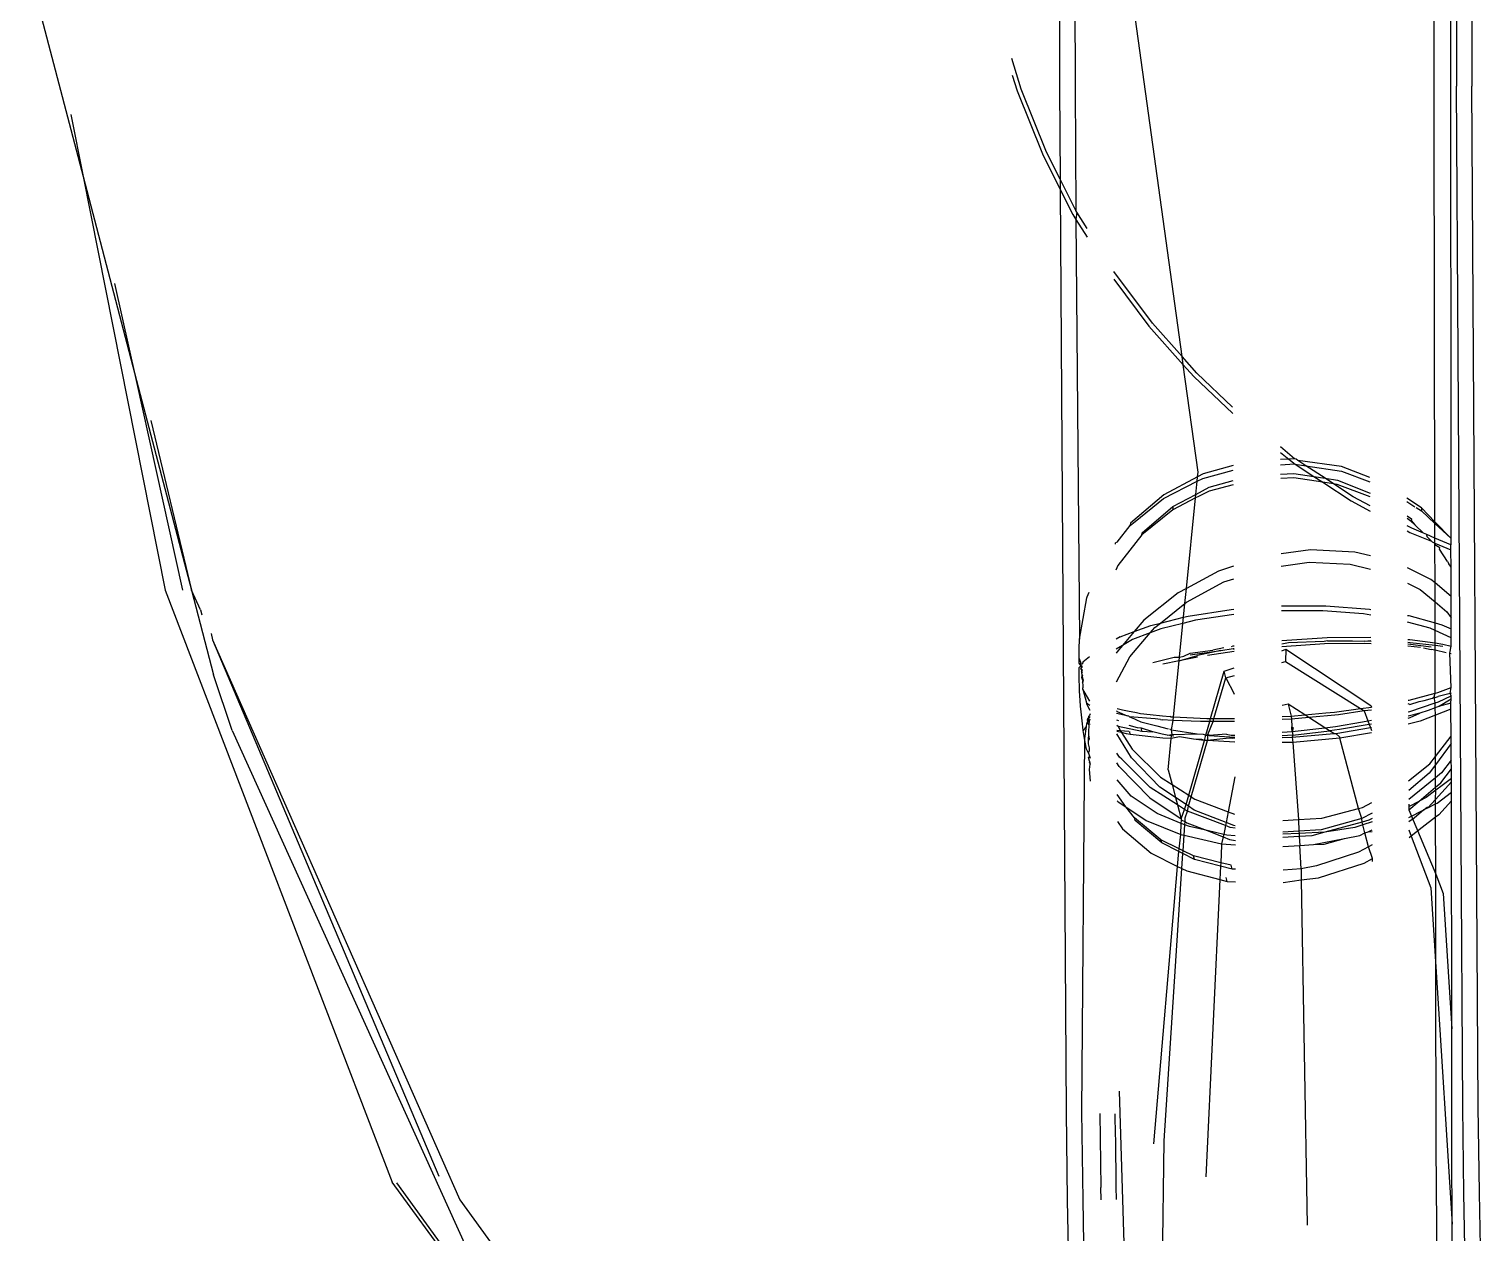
# Model space of a CAD drawing. Header units: millimetres. Extents: x -41292 to 298682, y -22072 to 33155.
# Drawn here: x 30558.45 to 30607.09, y -11057.63 to -11017.3 of the extents above; entities that cross this region are included whole.
import ezdxf

# ---------------------------------------------------------------- set-up
doc = ezdxf.new("R2010")
doc.units = ezdxf.units.MM

# ---------------------------------------------------------------- blocks, each defined once
blk = doc.blocks.new('rmfnasesx')
for p, q in [((58069.466, 4996.263), (58069.534, 4493.221)), ((58069.983, 4996.263), (58070.052, 4493.224)), ((58069.32, 4526.186), (58069.353, 4478.074)), ((58068.786, 4492.309), (58068.774, 4525.952)), ((58056.731, 4514.876), (58056.763, 4493.161)), ((58056.214, 4513.851), (58056.245, 4493.159)), ((58060.346, 4484.159), (58058.127, 4500.214)), ((58021.722, 4497.101), (58023.531, 4490.191)), ((58054.958, 4493.114), (58054.64, 4494.151)), ((58054.656, 4493.587), (58054.816, 4493.061)), ((58054.816, 4493.061), (58055.666, 4490.948)), ((58055.803, 4491.014), (58054.958, 4493.114)), ((58056.245, 4493.159), (58056.264, 4490.099)), ((58056.763, 4493.161), (58056.789, 4489.059)), ((58069.748, 4459.021), (58069.534, 4493.221)), ((58070.265, 4459.027), (58070.052, 4493.224)), ((58023.118, 4492.268), (58023.531, 4490.191)), ((58068.815, 4478.629), (58068.786, 4492.309)), ((58055.666, 4490.948), (58056.266, 4489.759)), ((58056.264, 4490.099), (58055.803, 4491.014)), ((58023.531, 4490.191), (58026.285, 4476.34)), ((58023.531, 4490.191), (58025.319, 4483.362)), ((58056.789, 4489.059), (58056.264, 4490.099)), ((58056.264, 4490.099), (58056.266, 4489.759)), ((58056.266, 4489.759), (58056.69, 4488.92)), ((58056.266, 4489.759), (58056.459, 4458.858)), ((58056.82, 4488.998), (58056.789, 4489.059)), ((58056.69, 4488.92), (58056.791, 4488.757)), ((58056.82, 4488.998), (58056.791, 4488.757)), ((58056.791, 4488.757), (58057.162, 4488.157)), ((58056.791, 4488.757), (58056.913, 4474.693)), ((58057.161, 4488.448), (58056.82, 4488.998)), ((58025.319, 4483.362), (58024.601, 4486.609)), ((58059.351, 4485.278), (58058.062, 4487.007)), ((58058.064, 4486.751), (58059.235, 4485.179)), ((58059.235, 4485.179), (58060.384, 4483.887)), ((58060.346, 4484.159), (58059.351, 4485.278)), ((58060.841, 4483.602), (58060.346, 4484.159)), ((58060.384, 4483.887), (58060.346, 4484.159)), ((58060.384, 4483.887), (58060.735, 4483.492)), ((58060.881, 4480.293), (58060.384, 4483.887)), ((58026.87, 4476.34), (58025.319, 4483.362)), ((58025.319, 4483.362), (58027.159, 4476.34)), ((58060.735, 4483.492), (58062.041, 4482.259)), ((58062.04, 4482.47), (58060.841, 4483.602)), ((58025.806, 4482.015), (58027.159, 4476.34)), ((58064.115, 4480.735), (58063.641, 4481.139)), ((58063.642, 4480.943), (58063.919, 4480.724)), ((58064.115, 4480.735), (58063.919, 4480.724)), ((58064.162, 4480.728), (58064.115, 4480.735)), ((58060.865, 4480.132), (58060.881, 4480.293)), ((58061.041, 4480.082), (58062.053, 4480.354)), ((58062.052, 4480.512), (58061.049, 4480.23)), ((58063.919, 4480.724), (58063.644, 4480.708)), ((58063.645, 4480.54), (58064.106, 4480.565)), ((58063.647, 4480.224), (58064.093, 4480.249)), ((58063.919, 4480.724), (58064.132, 4480.556)), ((58064.093, 4480.249), (58064.763, 4480.142)), ((58064.106, 4480.565), (58064.132, 4480.556)), ((58064.132, 4480.556), (58064.763, 4480.142)), ((58064.132, 4480.556), (58064.488, 4480.506)), ((58064.219, 4480.683), (58064.162, 4480.728)), ((58065.69, 4480.484), (58064.219, 4480.683)), ((58064.488, 4480.506), (58064.219, 4480.683)), ((58064.488, 4480.506), (58065.682, 4480.324)), ((58065.133, 4480.083), (58064.488, 4480.506)), ((58065.682, 4480.324), (58066.64, 4479.964)), ((58066.639, 4480.111), (58065.69, 4480.484)), ((58059.725, 4479.411), (58060.85, 4479.984)), ((58060.865, 4480.132), (58059.731, 4479.529)), ((58060.805, 4479.542), (58060.85, 4479.984)), ((58060.805, 4479.542), (58061.256, 4479.782)), ((58060.85, 4479.984), (58060.865, 4480.132)), ((58060.85, 4479.984), (58061.041, 4480.082)), ((58061.049, 4480.23), (58060.865, 4480.132)), ((58062.056, 4479.869), (58061.25, 4479.652)), ((58061.256, 4479.782), (58062.055, 4480.006)), ((58064.085, 4480.099), (58063.648, 4480.075)), ((58065.055, 4479.951), (58064.085, 4480.099)), ((58064.763, 4480.142), (58065.055, 4479.951)), ((58064.763, 4480.142), (58065.133, 4480.083)), ((58065.055, 4479.951), (58066.004, 4479.328)), ((58065.42, 4479.895), (58065.055, 4479.951)), ((58065.133, 4480.083), (58065.549, 4480.017)), ((58065.42, 4479.895), (58065.133, 4480.083)), ((58066.079, 4479.462), (58065.42, 4479.895)), ((58065.543, 4479.876), (58065.42, 4479.895)), ((58066.643, 4479.462), (58065.543, 4479.876)), ((58065.549, 4480.017), (58066.643, 4479.588)), ((58059.731, 4479.529), (58058.614, 4478.58)), ((58058.771, 4478.635), (58059.725, 4479.411)), ((58060.793, 4479.424), (58060.032, 4479.032)), ((58060.036, 4479.134), (58060.805, 4479.542)), ((58060.489, 4476.392), (58060.793, 4479.424)), ((58060.793, 4479.424), (58060.805, 4479.542)), ((58060.897, 4479.478), (58060.793, 4479.424)), ((58061.25, 4479.652), (58060.897, 4479.478)), ((58066.004, 4479.328), (58066.646, 4478.984)), ((58066.645, 4479.159), (58066.079, 4479.462)), ((58068.368, 4479.091), (58067.876, 4479.419)), ((58067.877, 4479.301), (58068.144, 4479.131)), ((58060.032, 4479.032), (58059.001, 4478.19)), ((58059.004, 4478.255), (58060.036, 4479.134)), ((58060.036, 4479.134), (58060.032, 4479.032)), ((58067.88, 4478.826), (58068.027, 4478.728)), ((58068.189, 4479.11), (58068.363, 4478.989)), ((58068.365, 4479.028), (58068.363, 4478.989)), ((58068.363, 4478.989), (58068.815, 4478.564)), ((58068.368, 4479.091), (58068.365, 4479.028)), ((58068.815, 4478.629), (58068.368, 4479.091)), ((58058.17, 4477.939), (58058.611, 4478.501)), ((58058.611, 4478.501), (58058.771, 4478.635)), ((58058.614, 4478.58), (58058.611, 4478.532)), ((58058.611, 4478.532), (58058.611, 4478.501)), ((58068.023, 4478.641), (58067.881, 4478.734)), ((58068.037, 4478.412), (58067.882, 4478.495)), ((58067.883, 4478.32), (58067.973, 4478.272)), ((58068.144, 4478.525), (58068.023, 4478.641)), ((58068.027, 4478.728), (58068.024, 4478.673)), ((58068.024, 4478.673), (58068.144, 4478.525)), ((58068.433, 4478.243), (58068.037, 4478.412)), ((58068.433, 4478.243), (58068.144, 4478.525)), ((58069.353, 4478.074), (58068.815, 4478.629)), ((58068.815, 4478.564), (58068.815, 4478.629)), ((58068.815, 4478.564), (58069.353, 4478.074)), ((58068.816, 4478.079), (58068.815, 4478.564)), ((58058.17, 4477.939), (58058.119, 4477.919)), ((58058.119, 4477.878), (58058.119, 4477.919)), ((58059.001, 4478.19), (58058.197, 4477.161)), ((58059.001, 4478.19), (58059.004, 4478.255)), ((58067.973, 4478.272), (58068.699, 4477.976)), ((58068.541, 4478.197), (58068.433, 4478.243)), ((58068.553, 4478.126), (58068.541, 4478.197)), ((58068.816, 4478.079), (58068.541, 4478.197)), ((58068.553, 4478.126), (58068.699, 4477.976)), ((58068.699, 4477.976), (58068.723, 4477.952)), ((58068.723, 4477.952), (58068.817, 4477.911)), ((58069.353, 4477.85), (58068.816, 4478.079)), ((58068.817, 4477.911), (58068.816, 4478.079)), ((58068.817, 4477.911), (58069.353, 4477.682)), ((58068.817, 4477.858), (58068.817, 4477.911)), ((58068.974, 4477.749), (58068.817, 4477.858)), ((58068.82, 4476.576), (58068.817, 4477.858)), ((58069.353, 4478.074), (58069.353, 4477.85)), ((58069.353, 4477.682), (58069.353, 4477.85)), ((58064.651, 4477.685), (58063.664, 4477.549)), ((58066.136, 4477.614), (58064.651, 4477.685)), ((58066.656, 4477.484), (58066.136, 4477.614)), ((58068.972, 4477.704), (58068.974, 4477.749)), ((58069.239, 4477.294), (58068.972, 4477.704)), ((58069.354, 4477.106), (58069.353, 4477.682)), ((58058.197, 4477.161), (58058.124, 4477.001)), ((58061.564, 4476.971), (58060.489, 4476.392)), ((58062.073, 4477.138), (58061.564, 4476.971)), ((58063.666, 4477.142), (58064.6, 4477.271)), ((58064.6, 4477.271), (58065.975, 4477.205)), ((58065.975, 4477.205), (58066.659, 4477.035)), ((58068.676, 4476.696), (58067.891, 4477.081)), ((58069.239, 4477.294), (58069.285, 4477.214)), ((58069.354, 4477.106), (58069.285, 4477.214)), ((58069.356, 4476.129), (58069.354, 4477.106)), ((58060.489, 4476.392), (58060.213, 4476.244)), ((58060.439, 4475.892), (58060.489, 4476.392)), ((58060.496, 4475.938), (58061.744, 4476.611)), ((58061.744, 4476.611), (58062.076, 4476.719)), ((58067.894, 4476.566), (58068.323, 4476.356)), ((58068.323, 4476.356), (58068.821, 4475.942)), ((58068.82, 4476.576), (58068.676, 4476.696)), ((58069.356, 4476.129), (58068.82, 4476.576)), ((58068.821, 4475.942), (58068.82, 4476.576)), ((58026.285, 4476.34), (58033.89, 4456.501)), ((58027.466, 4475.68), (58027.159, 4476.34)), ((58027.159, 4476.34), (58027.899, 4473.504)), ((58056.913, 4474.693), (58057.159, 4476.08)), ((58057.159, 4476.08), (58057.161, 4476.107)), ((58057.161, 4476.107), (58057.236, 4476.274)), ((58060.213, 4476.244), (58059.068, 4475.328)), ((58059.618, 4475.235), (58060.439, 4475.892)), ((58060.392, 4475.427), (58060.439, 4475.892)), ((58060.439, 4475.892), (58060.496, 4475.938)), ((58068.821, 4475.942), (58069.214, 4475.614)), ((58068.822, 4475.24), (58068.821, 4475.942)), ((58069.357, 4475.411), (58069.356, 4476.129)), ((58027.466, 4475.68), (58027.512, 4475.505)), ((58059.618, 4475.235), (58060.392, 4475.427)), ((58060.371, 4475.22), (58060.392, 4475.427)), ((58060.392, 4475.427), (58060.555, 4475.468)), ((58060.555, 4475.468), (58061.99, 4475.691)), ((58062.083, 4475.526), (58060.799, 4475.326)), ((58061.99, 4475.691), (58062.082, 4475.698)), ((58063.674, 4475.811), (58065.157, 4475.811)), ((58065.055, 4475.644), (58063.675, 4475.643)), ((58066.417, 4475.539), (58065.055, 4475.644)), ((58065.157, 4475.811), (58066.629, 4475.698)), ((58066.668, 4475.498), (58066.417, 4475.539)), ((58066.629, 4475.698), (58066.667, 4475.692)), ((58067.901, 4475.49), (58067.94, 4475.483)), ((58067.94, 4475.483), (58068.822, 4475.24)), ((58069.214, 4475.614), (58069.357, 4475.411)), ((58069.357, 4475.04), (58069.357, 4475.411)), ((58058.268, 4474.769), (58058.745, 4474.948)), ((58058.745, 4474.948), (58058.345, 4474.478)), ((58058.6, 4474.107), (58059.276, 4474.902)), ((58059.276, 4474.902), (58058.683, 4474.68)), ((58059.068, 4475.328), (58058.745, 4474.948)), ((58058.745, 4474.948), (58059.3, 4475.156)), ((58059.276, 4474.902), (58059.437, 4475.09)), ((58059.639, 4475.037), (58059.276, 4474.902)), ((58059.3, 4475.156), (58059.618, 4475.235)), ((58059.437, 4475.09), (58059.618, 4475.235)), ((58060.371, 4475.22), (58059.639, 4475.037)), ((58060.258, 4474.092), (58060.371, 4475.22)), ((58060.799, 4475.326), (58060.371, 4475.22)), ((58068.655, 4475.058), (58067.902, 4475.265)), ((58068.823, 4474.983), (58068.655, 4475.058)), ((58068.822, 4475.24), (58069.048, 4475.178)), ((58068.823, 4474.983), (58068.822, 4475.24)), ((58069.358, 4474.744), (58068.823, 4474.983)), ((58068.824, 4474.567), (58068.823, 4474.983)), ((58069.048, 4475.178), (58069.357, 4475.04)), ((58069.358, 4474.744), (58069.357, 4475.04)), ((58027.818, 4474.88), (58027.865, 4474.668)), ((58027.865, 4474.668), (58035.444, 4456.701)), ((58027.865, 4474.668), (58036.15, 4455.909)), ((58056.894, 4474.262), (58056.899, 4474.426)), ((58056.899, 4474.426), (58056.902, 4474.501)), ((58056.902, 4474.501), (58056.905, 4474.557)), ((58056.905, 4474.557), (58056.908, 4474.604)), ((58056.908, 4474.604), (58056.91, 4474.647)), ((58056.91, 4474.647), (58056.913, 4474.693)), ((58058.268, 4474.769), (58058.139, 4474.691)), ((58058.345, 4474.478), (58058.141, 4474.356)), ((58058.345, 4474.478), (58058.163, 4474.264)), ((58058.683, 4474.68), (58058.345, 4474.478)), ((58062, 4474.453), (58062.052, 4474.467)), ((58062.052, 4474.467), (58062.09, 4474.471)), ((58063.682, 4474.652), (58065.209, 4474.747)), ((58063.911, 4474.577), (58063.682, 4474.532)), ((58065.112, 4474.54), (58063.683, 4474.441)), ((58065.106, 4474.621), (58063.911, 4474.577)), ((58065.217, 4474.641), (58065.106, 4474.621)), ((58066.468, 4474.545), (58065.112, 4474.54)), ((58065.209, 4474.747), (58066.673, 4474.756)), ((58065.217, 4474.641), (58066.052, 4474.644)), ((58066.052, 4474.644), (58066.462, 4474.629)), ((58066.462, 4474.629), (58066.673, 4474.647)), ((58066.674, 4474.617), (58066.462, 4474.629)), ((58066.674, 4474.535), (58066.468, 4474.545)), ((58067.906, 4474.686), (58067.98, 4474.682)), ((58067.907, 4474.59), (58067.987, 4474.586)), ((58068.686, 4474.422), (58067.907, 4474.529)), ((58068.331, 4474.416), (58067.907, 4474.463)), ((58067.98, 4474.682), (58068.824, 4474.567)), ((58067.987, 4474.586), (58068.824, 4474.493)), ((58068.824, 4474.567), (58069.08, 4474.532)), ((58068.824, 4474.493), (58068.824, 4474.567)), ((58068.824, 4474.493), (58069.085, 4474.464)), ((58068.824, 4474.322), (58068.824, 4474.493)), ((58069.08, 4474.532), (58069.358, 4474.46)), ((58069.314, 4474.227), (58069.358, 4474.46)), ((58069.358, 4474.46), (58069.358, 4474.744)), ((58056.893, 4474.046), (58056.894, 4474.262)), ((58056.893, 4473.892), (58056.893, 4474.046)), ((58056.893, 4474.046), (58056.956, 4473.894)), ((58057.25, 4474.098), (58057.026, 4473.923)), ((58058.163, 4474.264), (58058.142, 4474.225)), ((58058.148, 4473.267), (58058.6, 4474.107)), ((58059.364, 4473.908), (58060.086, 4474.089)), ((58060.245, 4473.966), (58059.7, 4473.853)), ((58060.057, 4472.089), (58060.245, 4473.966)), ((58060.086, 4474.089), (58060.258, 4474.092)), ((58060.245, 4473.966), (58060.858, 4474.152)), ((58060.862, 4474.093), (58060.245, 4473.966)), ((58060.245, 4473.966), (58060.258, 4474.092)), ((58060.258, 4474.092), (58060.399, 4474.122)), ((58060.399, 4474.122), (58060.617, 4474.222)), ((58060.617, 4474.222), (58061.378, 4474.326)), ((58060.622, 4474.168), (58061.643, 4474.32)), ((58061.643, 4474.32), (58060.858, 4474.152)), ((58062.091, 4474.277), (58061.199, 4474.144)), ((58061.741, 4474.399), (58061.378, 4474.326)), ((58061.643, 4474.32), (58062.058, 4474.382)), ((58062.058, 4474.382), (58062.09, 4474.385)), ((58062.09, 4474.346), (58062.058, 4474.382)), ((58063.684, 4474.307), (58063.821, 4474.356)), ((58063.686, 4473.91), (58063.805, 4473.942)), ((58063.821, 4474.356), (58063.805, 4473.942)), ((58063.805, 4473.942), (58066.318, 4472.369)), ((58063.821, 4474.356), (58066.67, 4472.467)), ((58068.437, 4474.404), (58068.692, 4474.351)), ((58068.824, 4474.322), (58068.692, 4474.351)), ((58069.19, 4474.241), (58068.824, 4474.322)), ((58068.827, 4472.882), (58068.824, 4474.322)), ((58069.314, 4474.227), (58069.359, 4474.213)), ((58069.36, 4473.073), (58069.314, 4474.227)), ((58028.527, 4471.631), (58027.899, 4473.504)), ((58056.956, 4473.811), (58056.893, 4473.892)), ((58056.92, 4473.773), (58056.894, 4473.744)), ((58056.896, 4473.519), (58056.894, 4473.744)), ((58056.9, 4473.315), (58056.896, 4473.519)), ((58056.956, 4473.811), (58056.92, 4473.773)), ((58056.96, 4473.839), (58056.956, 4473.894)), ((58056.96, 4473.839), (58056.956, 4473.811)), ((58056.956, 4473.811), (58056.962, 4473.755)), ((58056.997, 4473.785), (58056.956, 4473.811)), ((58056.959, 4473.714), (58056.999, 4473.756)), ((58056.962, 4473.755), (58056.959, 4473.714)), ((58056.974, 4473.678), (58056.959, 4473.714)), ((58057.005, 4473.66), (58056.959, 4473.714)), ((58056.974, 4473.678), (58056.974, 4473.613)), ((58056.974, 4473.613), (58057.005, 4473.66)), ((58056.974, 4473.613), (58056.979, 4473.567)), ((58056.974, 4473.613), (58057.01, 4473.584)), ((58056.979, 4473.567), (58057.01, 4473.584)), ((58056.979, 4473.567), (58056.983, 4473.512)), ((58056.983, 4473.512), (58056.986, 4473.478)), ((58057.019, 4473.472), (58056.983, 4473.512)), ((58057.017, 4473.896), (58056.986, 4473.862)), ((58056.986, 4473.478), (58057, 4473.442)), ((58056.993, 4473.416), (58057.019, 4473.472)), ((58056.999, 4473.756), (58056.997, 4473.785)), ((58057, 4473.442), (58056.998, 4473.371)), ((58057, 4473.442), (58057.017, 4473.351)), ((58057.026, 4473.923), (58057.017, 4473.896)), ((58061.303, 4472.038), (58061.755, 4473.617)), ((58061.755, 4473.617), (58062.094, 4473.738)), ((58061.806, 4473.403), (58061.755, 4473.617)), ((58061.806, 4473.403), (58062.096, 4473.481)), ((58056.906, 4473.127), (58056.9, 4473.315)), ((58056.914, 4472.948), (58056.906, 4473.127)), ((58056.998, 4473.371), (58056.993, 4473.416)), ((58057.029, 4473.325), (58056.998, 4473.371)), ((58057.029, 4473.325), (58057.005, 4473.288)), ((58057.005, 4473.288), (58057.014, 4473.232)), ((58057.014, 4473.232), (58057.03, 4473.261)), ((58057.014, 4473.232), (58057.023, 4473.161)), ((58057.017, 4473.351), (58057.029, 4473.325)), ((58057.021, 4473.1), (58057.019, 4473.064)), ((58057.025, 4473.014), (58057.019, 4473.064)), ((58057.023, 4473.161), (58057.021, 4473.1)), ((58057.025, 4473.014), (58057.147, 4472.557)), ((58057.259, 4472.615), (58057.025, 4473.014)), ((58057.03, 4473.261), (58057.029, 4473.325)), ((58061.412, 4472.038), (58061.806, 4473.403)), ((58061.806, 4473.403), (58062.085, 4472.867)), ((58068.91, 4472.904), (58069.36, 4473.073)), ((58069.323, 4472.873), (58069.36, 4473.073)), ((58056.922, 4472.808), (58056.914, 4472.948)), ((58056.933, 4472.645), (58056.922, 4472.808)), ((58056.947, 4472.454), (58056.933, 4472.645)), ((58057.147, 4472.557), (58057.188, 4472.529)), ((58057.147, 4472.557), (58057.148, 4472.529)), ((58057.148, 4472.529), (58057.188, 4472.529)), ((58057.148, 4472.529), (58057.261, 4472.314)), ((58057.188, 4472.529), (58057.254, 4472.485)), ((58062.1, 4472.845), (58062.085, 4472.867)), ((58063.899, 4472.515), (58063.695, 4472.472)), ((58063.899, 4472.515), (58063.998, 4472.114)), ((58064.457, 4472.156), (58063.899, 4472.515)), ((58066.67, 4472.467), (58066.687, 4472.421)), ((58067.919, 4472.646), (58067.949, 4472.652)), ((58067.971, 4472.502), (58067.919, 4472.531)), ((58067.949, 4472.652), (58068.827, 4472.882)), ((58067.971, 4472.502), (58068.284, 4472.601)), ((58067.976, 4472.276), (58068.828, 4472.556)), ((58068.284, 4472.601), (58068.459, 4472.643)), ((58068.459, 4472.643), (58068.733, 4472.721)), ((58068.733, 4472.721), (58068.793, 4472.758)), ((58068.793, 4472.758), (58068.827, 4472.882)), ((58068.793, 4472.758), (58068.828, 4472.743)), ((58068.828, 4472.556), (58068.793, 4472.758)), ((58068.827, 4472.882), (58068.91, 4472.904)), ((58068.828, 4472.743), (58068.929, 4472.774)), ((58068.828, 4472.556), (58068.933, 4472.591)), ((58068.828, 4472.397), (58068.828, 4472.556)), ((58069.323, 4472.873), (58068.929, 4472.774)), ((58068.933, 4472.591), (58069.361, 4472.795)), ((58068.936, 4472.439), (58069.361, 4472.692)), ((58069.346, 4472.552), (58068.936, 4472.439)), ((58069.361, 4472.887), (58069.323, 4472.873)), ((58069.361, 4472.795), (58069.323, 4472.873)), ((58069.346, 4472.552), (58069.361, 4472.692)), ((58069.352, 4472.354), (58069.346, 4472.552)), ((58069.361, 4472.692), (58069.361, 4472.795)), ((58056.964, 4472.262), (58056.947, 4472.454)), ((58056.984, 4472.061), (58056.964, 4472.262)), ((58057.006, 4471.853), (58056.984, 4472.061)), ((58057.175, 4472.035), (58057.167, 4471.98)), ((58057.167, 4471.98), (58057.192, 4471.945)), ((58057.208, 4472.051), (58057.175, 4472.035)), ((58057.24, 4472.134), (58057.208, 4472.099)), ((58057.208, 4472.099), (58057.208, 4472.051)), ((58057.208, 4472.051), (58057.253, 4472.075)), ((58057.225, 4471.97), (58057.208, 4472.051)), ((58057.262, 4472.189), (58057.24, 4472.134)), ((58057.24, 4471.92), (58057.256, 4471.992)), ((58057.253, 4472.075), (58057.257, 4472.107)), ((58057.256, 4471.992), (58057.263, 4472.026)), ((58058.154, 4472.297), (58058.172, 4472.275)), ((58058.501, 4472.13), (58058.154, 4472.203)), ((58058.23, 4471.954), (58058.156, 4471.985)), ((58058.166, 4472.372), (58058.352, 4472.332)), ((58058.172, 4472.275), (58058.501, 4472.13)), ((58058.352, 4472.332), (58058.514, 4472.298)), ((58058.558, 4472.118), (58058.501, 4472.13)), ((58058.514, 4472.298), (58058.815, 4472.234)), ((58058.558, 4472.118), (58058.587, 4472.093)), ((58058.587, 4472.093), (58058.754, 4472.023)), ((58059.443, 4472.022), (58058.587, 4472.093)), ((58058.754, 4472.023), (58058.815, 4471.997)), ((58058.815, 4472.234), (58058.952, 4472.206)), ((58058.815, 4471.997), (58058.968, 4471.928)), ((58058.952, 4472.206), (58059.281, 4472.168)), ((58059.281, 4472.168), (58059.693, 4472.127)), ((58059.628, 4472.002), (58059.443, 4472.022)), ((58059.628, 4472.002), (58059.676, 4471.993)), ((58060.045, 4471.975), (58059.676, 4471.993)), ((58059.693, 4472.127), (58059.941, 4472.099)), ((58059.969, 4472.093), (58059.941, 4472.099)), ((58059.969, 4472.093), (58060.057, 4472.089)), ((58060.045, 4471.975), (58060.057, 4472.089)), ((58060.057, 4472.089), (58061.174, 4472.037)), ((58061.174, 4472.037), (58061.303, 4472.038)), ((58061.275, 4471.937), (58061.303, 4472.038)), ((58061.303, 4472.038), (58061.412, 4472.038)), ((58061.383, 4471.937), (58061.412, 4472.038)), ((58061.412, 4472.038), (58062.105, 4472.041)), ((58063.698, 4472.1), (58063.998, 4472.114)), ((58064.012, 4472.019), (58063.698, 4472.004)), ((58063.998, 4472.114), (58064.457, 4472.156)), ((58063.998, 4472.114), (58064.012, 4472.019)), ((58064.59, 4472.072), (58064.012, 4472.019)), ((58064.012, 4472.019), (58064.02, 4471.759)), ((58064.457, 4472.156), (58065.159, 4472.221)), ((58064.59, 4472.072), (58064.457, 4472.156)), ((58065.588, 4472.163), (58064.59, 4472.072)), ((58065.127, 4471.727), (58064.59, 4472.072)), ((58065.159, 4472.221), (58065.456, 4472.248)), ((58065.456, 4472.248), (58066.318, 4472.369)), ((58066.444, 4472.29), (58065.588, 4472.163)), ((58066.318, 4472.369), (58066.687, 4472.421)), ((58066.318, 4472.369), (58066.444, 4472.29)), ((58066.688, 4472.314), (58066.444, 4472.29)), ((58066.444, 4472.29), (58066.57, 4471.957)), ((58067.921, 4472.263), (58067.976, 4472.276)), ((58068.312, 4472.212), (58067.922, 4472.119)), ((58067.922, 4472.051), (58067.982, 4472.067)), ((58067.982, 4472.067), (58068.312, 4472.212)), ((58068.586, 4472.304), (58068.312, 4472.212)), ((58068.829, 4472.151), (58068.319, 4471.952)), ((58068.828, 4472.397), (58068.586, 4472.304)), ((58068.936, 4472.439), (58068.828, 4472.397)), ((58068.829, 4472.151), (58068.828, 4472.397)), ((58069.352, 4472.354), (58068.829, 4472.151)), ((58068.832, 4470.766), (58068.829, 4472.151)), ((58069.363, 4471.446), (58069.352, 4472.354)), ((58028.527, 4471.631), (58037.625, 4451.551)), ((58057.034, 4471.632), (58057.006, 4471.853)), ((58057.136, 4471.77), (58057.034, 4471.632)), ((58057.074, 4471.361), (58057.034, 4471.632)), ((58057.136, 4471.77), (58057.074, 4471.361)), ((58057.147, 4471.856), (58057.136, 4471.77)), ((58057.171, 4471.904), (58057.147, 4471.856)), ((58057.171, 4471.904), (58057.192, 4471.945)), ((58057.201, 4471.858), (58057.171, 4471.904)), ((58057.204, 4471.904), (58057.216, 4471.933)), ((58057.216, 4471.933), (58057.225, 4471.97)), ((58057.219, 4471.53), (58057.225, 4471.573)), ((58057.221, 4471.482), (58057.219, 4471.53)), ((58057.224, 4471.667), (58057.231, 4471.737)), ((58057.226, 4471.611), (58057.224, 4471.667)), ((58057.225, 4471.573), (58057.226, 4471.611)), ((58057.226, 4471.844), (58057.24, 4471.92)), ((58057.264, 4471.833), (58057.226, 4471.844)), ((58057.234, 4471.794), (58057.226, 4471.844)), ((58057.231, 4471.737), (58057.234, 4471.794)), ((58058.157, 4471.811), (58058.21, 4471.784)), ((58058.158, 4471.649), (58058.268, 4471.638)), ((58058.315, 4471.563), (58058.158, 4471.599)), ((58058.655, 4470.715), (58058.159, 4471.527)), ((58058.21, 4471.784), (58058.997, 4471.609)), ((58058.21, 4471.784), (58058.268, 4471.638)), ((58058.268, 4471.638), (58058.563, 4471.608)), ((58058.268, 4471.638), (58058.315, 4471.563)), ((58058.488, 4471.525), (58058.315, 4471.563)), ((58058.315, 4471.563), (58058.67, 4471.008)), ((58058.604, 4471.5), (58058.488, 4471.525)), ((58058.855, 4471.728), (58058.576, 4471.802)), ((58058.604, 4471.5), (58058.595, 4471.599)), ((58059.702, 4471.381), (58058.604, 4471.5)), ((58058.989, 4471.709), (58058.855, 4471.728)), ((58058.968, 4471.928), (58059.497, 4471.786)), ((58058.997, 4471.609), (58058.989, 4471.709)), ((58059.361, 4471.593), (58058.989, 4471.709)), ((58058.997, 4471.609), (58059.361, 4471.593)), ((58059.684, 4471.51), (58059.361, 4471.593)), ((58059.497, 4471.786), (58059.877, 4471.686)), ((58059.847, 4471.482), (58059.684, 4471.51)), ((58059.847, 4471.482), (58060.013, 4471.498)), ((58059.993, 4471.658), (58059.938, 4471.679)), ((58059.993, 4471.658), (58060.045, 4471.975)), ((58059.993, 4471.658), (58060.848, 4471.525)), ((58060.013, 4471.498), (58059.993, 4471.658)), ((58059.993, 4471.46), (58060.013, 4471.498)), ((58060.013, 4471.498), (58060.848, 4471.525)), ((58060.65, 4471.947), (58060.045, 4471.975)), ((58060.96, 4471.936), (58060.65, 4471.947)), ((58060.848, 4471.525), (58061.049, 4471.513)), ((58061.275, 4471.937), (58060.96, 4471.936)), ((58061.049, 4471.513), (58061.142, 4471.475)), ((58061.142, 4471.475), (58061.275, 4471.937)), ((58061.206, 4471.473), (58061.213, 4471.501)), ((58061.213, 4471.501), (58061.383, 4471.937)), ((58061.249, 4471.47), (58061.213, 4471.501)), ((58061.836, 4471.507), (58061.249, 4471.47)), ((58061.383, 4471.937), (58061.275, 4471.937)), ((58062.105, 4471.94), (58061.383, 4471.937)), ((58061.836, 4471.507), (58061.877, 4471.498)), ((58061.877, 4471.498), (58061.994, 4471.479)), ((58063.701, 4471.576), (58064.035, 4471.601)), ((58064.027, 4471.723), (58064.02, 4471.759)), ((58064.02, 4471.759), (58064.069, 4471.723)), ((58064.035, 4471.601), (58064.027, 4471.723)), ((58064.035, 4471.601), (58065.127, 4471.727)), ((58064.069, 4471.723), (58064.035, 4471.601)), ((58064.035, 4471.601), (58064.051, 4471.482)), ((58064.036, 4471.406), (58065.433, 4471.531)), ((58064.051, 4471.482), (58065.286, 4471.625)), ((58065.127, 4471.727), (58065.489, 4471.769)), ((58065.286, 4471.625), (58065.127, 4471.727)), ((58065.624, 4471.664), (58065.286, 4471.625)), ((58065.433, 4471.531), (58065.286, 4471.625)), ((58065.433, 4471.531), (58065.494, 4471.536)), ((58065.489, 4471.769), (58066.388, 4471.926)), ((58065.494, 4471.536), (58066.654, 4471.733)), ((58065.627, 4471.406), (58065.494, 4471.536)), ((58066.615, 4471.836), (58065.624, 4471.664)), ((58066.693, 4471.558), (58065.631, 4471.378)), ((58066.388, 4471.926), (58066.57, 4471.957)), ((58066.57, 4471.957), (58066.69, 4471.977)), ((58066.57, 4471.957), (58066.615, 4471.836)), ((58066.691, 4471.849), (58066.615, 4471.836)), ((58066.615, 4471.836), (58066.654, 4471.733)), ((58066.654, 4471.733), (58066.692, 4471.739)), ((58066.654, 4471.733), (58066.692, 4471.632)), ((58068.319, 4471.952), (58067.924, 4471.848)), ((58057.074, 4471.361), (58056.977, 4458.865)), ((58057.14, 4471.01), (58057.074, 4471.361)), ((58057.207, 4470.877), (58057.14, 4471.01)), ((58057.206, 4471.216), (58057.212, 4471.305)), ((58057.207, 4471.188), (58057.206, 4471.216)), ((58057.242, 4471.058), (58057.207, 4471.188)), ((58057.212, 4471.355), (58057.221, 4471.482)), ((58057.212, 4471.305), (58057.212, 4471.355)), ((58057.212, 4471.305), (58057.24, 4471.352)), ((58057.24, 4471.352), (58057.221, 4471.482)), ((58057.245, 4470.965), (58057.242, 4471.058)), ((58058.67, 4471.008), (58059.619, 4470.07)), ((58059.984, 4471.372), (58059.702, 4471.381)), ((58059.993, 4471.46), (58059.847, 4471.482)), ((58059.879, 4470.318), (58059.984, 4471.372)), ((58059.984, 4471.372), (58059.993, 4471.46)), ((58060.258, 4471.419), (58059.984, 4471.372)), ((58060.068, 4471.449), (58059.993, 4471.46)), ((58060.726, 4471.348), (58060.258, 4471.419)), ((58060.567, 4469.466), (58061.094, 4471.304)), ((58060.655, 4469.41), (58061.199, 4471.297)), ((58060.995, 4471.311), (58060.726, 4471.348)), ((58061.004, 4471.336), (58060.726, 4471.348)), ((58061.094, 4471.304), (58060.995, 4471.311)), ((58061.094, 4471.304), (58061.004, 4471.336)), ((58061.094, 4471.304), (58061.142, 4471.475)), ((58061.199, 4471.297), (58061.094, 4471.304)), ((58061.142, 4471.475), (58061.206, 4471.473)), ((58061.918, 4471.382), (58061.199, 4471.297)), ((58061.199, 4471.297), (58061.213, 4471.347)), ((58062.11, 4471.239), (58061.199, 4471.297)), ((58061.206, 4471.473), (58061.249, 4471.47)), ((58061.213, 4471.347), (58061.206, 4471.473)), ((58061.249, 4471.47), (58062.109, 4471.415)), ((58062.051, 4471.372), (58061.918, 4471.382)), ((58061.994, 4471.479), (58062.108, 4471.481)), ((58062.109, 4471.374), (58062.051, 4471.372)), ((58064.051, 4471.482), (58063.702, 4471.461)), ((58063.702, 4471.402), (58064.036, 4471.406)), ((58064.055, 4471.238), (58063.703, 4471.233)), ((58064.051, 4471.482), (58064.036, 4471.406)), ((58064.036, 4471.406), (58064.055, 4471.238)), ((58065.631, 4471.378), (58064.055, 4471.238)), ((58064.055, 4471.238), (58064.24, 4468.65)), ((58065.631, 4471.378), (58065.627, 4471.406)), ((58066.254, 4469.022), (58065.631, 4471.378)), ((58068.832, 4470.766), (58069.363, 4471.446)), ((58069.363, 4471.194), (58068.832, 4470.486)), ((58069.363, 4471.194), (58069.363, 4471.446)), ((58069.364, 4470.637), (58069.363, 4471.194)), ((58057.207, 4470.877), (58057.245, 4470.965)), ((58057.207, 4470.877), (58057.248, 4470.77)), ((58057.248, 4470.77), (58057.207, 4470.732)), ((58057.243, 4470.604), (58057.207, 4470.732)), ((58057.243, 4470.604), (58057.25, 4470.577)), ((58057.243, 4470.604), (58057.26, 4470.543)), ((58057.248, 4470.77), (58057.271, 4470.71)), ((58057.26, 4470.543), (58057.25, 4470.577)), ((58057.26, 4470.543), (58057.272, 4470.505)), ((58058.253, 4470.737), (58058.163, 4470.877)), ((58058.237, 4470.432), (58058.165, 4470.546)), ((58058.325, 4470.673), (58058.253, 4470.737)), ((58059.278, 4469.723), (58058.325, 4470.673)), ((58059.602, 4469.738), (58058.655, 4470.715)), ((58067.935, 4469.945), (58068.641, 4470.521)), ((58068.641, 4470.521), (58068.832, 4470.766)), ((58068.832, 4470.486), (58068.832, 4470.766)), ((58069.364, 4470.637), (58069.032, 4470.211)), ((58069.365, 4470.352), (58069.364, 4470.637)), ((58057.249, 4470.325), (58057.272, 4470.505)), ((58057.276, 4469.941), (58057.249, 4470.325)), ((58058.237, 4470.432), (58059.261, 4469.375)), ((58059.619, 4470.07), (58060.012, 4469.82)), ((58059.879, 4470.318), (58060.012, 4469.82)), ((58062.117, 4470.083), (58061.89, 4468.915)), ((58068.625, 4470.21), (58067.937, 4469.626)), ((58068.833, 4470.049), (58067.939, 4469.319)), ((58068.832, 4470.486), (58068.625, 4470.21)), ((58068.833, 4470.049), (58068.832, 4470.486)), ((58069.032, 4470.211), (58068.833, 4470.049)), ((58068.834, 4469.732), (58068.833, 4470.049)), ((58069.015, 4469.886), (58069.365, 4470.352)), ((58069.365, 4470.027), (58069.365, 4470.352)), ((58058.642, 4469.432), (58058.168, 4469.977)), ((58060.194, 4469.139), (58059.278, 4469.723)), ((58060.128, 4469.388), (58059.602, 4469.738)), ((58060.012, 4469.82), (58060.567, 4469.466)), ((58060.012, 4469.82), (58060.128, 4469.388)), ((58068.291, 4469.271), (58068.834, 4469.732)), ((58068.85, 4469.631), (58068.527, 4469.393)), ((58068.834, 4469.732), (58069.015, 4469.886)), ((58068.85, 4469.631), (58068.834, 4469.732)), ((58069.365, 4469.914), (58068.835, 4469.328)), ((58068.835, 4469.328), (58068.85, 4469.631)), ((58069.059, 4469.793), (58068.85, 4469.631)), ((58068.888, 4469.204), (58069.366, 4469.568)), ((58069.365, 4470.027), (58069.059, 4469.793)), ((58069.365, 4469.914), (58069.365, 4470.027)), ((58069.366, 4469.568), (58069.365, 4469.914)), ((58069.366, 4469.283), (58069.366, 4469.568)), ((58058.458, 4469.075), (58058.171, 4469.49)), ((58058.173, 4469.28), (58058.202, 4469.246)), ((58058.202, 4469.246), (58058.458, 4469.075)), ((58058.458, 4469.075), (58059.138, 4468.621)), ((58058.747, 4468.71), (58058.458, 4469.075)), ((58059.508, 4468.853), (58058.642, 4469.432)), ((58059.261, 4469.375), (58060.32, 4468.671)), ((58060.478, 4469.155), (58060.128, 4469.388)), ((58060.128, 4469.388), (58060.194, 4469.139)), ((58060.194, 4469.139), (58060.32, 4468.671)), ((58060.431, 4468.988), (58060.194, 4469.139)), ((58060.431, 4468.988), (58060.478, 4469.155)), ((58060.478, 4469.155), (58060.567, 4469.466)), ((58060.564, 4469.097), (58060.478, 4469.155)), ((58060.528, 4468.927), (58060.564, 4469.097)), ((58060.564, 4469.097), (58060.655, 4469.41)), ((58060.756, 4468.97), (58060.564, 4469.097)), ((58060.567, 4469.466), (58060.655, 4469.41)), ((58060.655, 4469.41), (58060.774, 4469.334)), ((58060.774, 4469.334), (58061.89, 4468.915)), ((58066.393, 4469.059), (58066.707, 4469.22)), ((58067.94, 4469.165), (58067.941, 4469.09)), ((58067.941, 4469.09), (58068.291, 4469.271)), ((58067.941, 4469.09), (58067.942, 4468.974)), ((58067.942, 4468.974), (58068.291, 4469.271)), ((58068.527, 4469.393), (58068.291, 4469.271)), ((58068.449, 4468.977), (58068.569, 4469.073)), ((58068.835, 4469.328), (58068.576, 4469.043)), ((58068.576, 4469.043), (58068.835, 4469.177)), ((58068.835, 4469.177), (58068.835, 4469.328)), ((58068.835, 4469.177), (58068.888, 4469.204)), ((58068.836, 4468.726), (58068.835, 4469.177)), ((58069.366, 4469.283), (58068.944, 4468.807)), ((58069.378, 4461.643), (58069.366, 4469.283)), ((58058.177, 4468.588), (58058.347, 4468.342)), ((58059.637, 4467.968), (58058.747, 4468.71)), ((58058.772, 4468.621), (58058.747, 4468.71)), ((58059.665, 4467.867), (58058.772, 4468.621)), ((58059.138, 4468.621), (58060.307, 4468.147)), ((58060.32, 4468.524), (58059.508, 4468.853)), ((58060.32, 4468.671), (58060.431, 4468.988)), ((58060.32, 4468.671), (58060.329, 4468.634)), ((58060.32, 4468.524), (58060.329, 4468.634)), ((58060.329, 4468.634), (58060.444, 4468.588)), ((58060.528, 4468.927), (58060.431, 4468.988)), ((58060.437, 4468.476), (58060.444, 4468.588)), ((58060.444, 4468.588), (58060.452, 4468.707)), ((58060.444, 4468.588), (58060.508, 4468.546)), ((58060.452, 4468.707), (58060.528, 4468.927)), ((58061.799, 4468.448), (58060.528, 4468.927)), ((58061.819, 4468.553), (58060.756, 4468.97)), ((58061.89, 4468.915), (58061.819, 4468.553)), ((58061.89, 4468.915), (58062.1, 4468.836)), ((58063.719, 4468.621), (58064.24, 4468.65)), ((58064.24, 4468.65), (58065.028, 4468.693)), ((58064.24, 4468.65), (58064.261, 4468.26)), ((58066.372, 4468.685), (58065.007, 4468.302)), ((58065.028, 4468.693), (58066.254, 4469.022)), ((58066.254, 4469.022), (58066.393, 4469.059)), ((58066.372, 4468.685), (58066.254, 4469.022)), ((58066.709, 4468.864), (58066.372, 4468.685)), ((58066.373, 4468.569), (58066.372, 4468.685)), ((58066.601, 4468.63), (58066.373, 4468.569)), ((58066.711, 4468.58), (58066.398, 4468.474)), ((58066.711, 4468.686), (58066.601, 4468.63)), ((58067.942, 4468.974), (58068.84, 4466.826)), ((58067.943, 4468.715), (58068.449, 4468.977)), ((58068.119, 4468.701), (58067.944, 4468.571)), ((58068.449, 4468.977), (58068.119, 4468.701)), ((58068.836, 4468.726), (58068.387, 4468.39)), ((58068.576, 4469.043), (58068.449, 4468.977)), ((58068.944, 4468.807), (58068.836, 4468.726)), ((58068.84, 4466.826), (58068.836, 4468.726)), ((58058.347, 4468.342), (58059.313, 4467.527)), ((58060.247, 4467.669), (58060.307, 4468.147)), ((58060.307, 4468.147), (58060.32, 4468.524)), ((58060.307, 4468.147), (58060.414, 4468.123)), ((58060.437, 4468.476), (58060.32, 4468.524)), ((58060.38, 4467.604), (58060.414, 4468.123)), ((58060.414, 4468.123), (58060.437, 4468.476)), ((58060.414, 4468.123), (58061.661, 4467.842)), ((58060.589, 4468.415), (58060.437, 4468.476)), ((58060.508, 4468.546), (58061.181, 4468.282)), ((58061.181, 4468.282), (58060.589, 4468.415)), ((58061.181, 4468.282), (58061.725, 4468.068)), ((58061.742, 4468.156), (58061.181, 4468.282)), ((58061.742, 4468.156), (58061.725, 4468.068)), ((58061.799, 4468.448), (58061.742, 4468.156)), ((58061.841, 4468.133), (58061.742, 4468.156)), ((58061.819, 4468.553), (58061.799, 4468.448)), ((58061.96, 4468.388), (58061.799, 4468.448)), ((58062.079, 4468.451), (58061.819, 4468.553)), ((58062.129, 4468.111), (58061.841, 4468.133)), ((58062.128, 4468.362), (58061.96, 4468.388)), ((58062.127, 4468.443), (58062.079, 4468.451)), ((58064.261, 4468.26), (58063.722, 4468.229)), ((58064.265, 4468.187), (58063.722, 4468.157)), ((58065.007, 4468.302), (58064.261, 4468.26)), ((58064.261, 4468.26), (58064.265, 4468.187)), ((58065.125, 4468.234), (58064.265, 4468.187)), ((58064.265, 4468.187), (58064.271, 4468.085)), ((58064.696, 4468.11), (58064.271, 4468.085)), ((58065.125, 4468.234), (58064.696, 4468.11)), ((58066.373, 4468.569), (58065.125, 4468.234)), ((58066.134, 4468.384), (58065.125, 4468.234)), ((58065.789, 4468.016), (58066.301, 4468.114)), ((58066.398, 4468.474), (58066.134, 4468.384)), ((58066.301, 4468.114), (58066.468, 4468.206)), ((58066.398, 4468.474), (58066.373, 4468.569)), ((58066.468, 4468.206), (58066.398, 4468.474)), ((58066.468, 4468.206), (58066.58, 4468.238)), ((58066.592, 4467.736), (58066.468, 4468.206)), ((58066.58, 4468.238), (58066.713, 4468.308)), ((58066.58, 4468.238), (58066.713, 4468.253)), ((58067.946, 4468.309), (58068.024, 4468.1)), ((58068.024, 4468.1), (58067.947, 4468.039)), ((58068.387, 4468.39), (58068.024, 4468.1)), ((58068.024, 4468.1), (58068.677, 4466.369)), ((58059.665, 4467.867), (58059.637, 4467.968)), ((58060.247, 4467.669), (58059.637, 4467.968)), ((58060.239, 4467.579), (58059.665, 4467.867)), ((58060.239, 4467.579), (58060.247, 4467.669)), ((58060.38, 4467.604), (58060.247, 4467.669)), ((58060.374, 4467.511), (58060.38, 4467.604)), ((58060.731, 4467.431), (58060.38, 4467.604)), ((58061.67, 4467.788), (58061.642, 4467.205)), ((58061.725, 4468.068), (58061.661, 4467.842)), ((58061.661, 4467.842), (58062.131, 4467.806)), ((58061.661, 4467.842), (58061.67, 4467.788)), ((58061.725, 4468.068), (58061.938, 4467.984)), ((58061.938, 4467.984), (58062.13, 4467.954)), ((58064.271, 4468.085), (58063.723, 4468.054)), ((58063.725, 4467.745), (58064.288, 4467.777)), ((58064.271, 4468.085), (58064.288, 4467.777)), ((58064.288, 4467.777), (58064.746, 4467.817)), ((58064.331, 4467.003), (58064.288, 4467.777)), ((58064.746, 4467.817), (58065.789, 4468.016)), ((58064.746, 4467.817), (58065.104, 4467.824)), ((58065.104, 4467.824), (58065.789, 4468.016)), ((58066.592, 4467.736), (58066.259, 4467.558)), ((58066.716, 4467.802), (58066.592, 4467.736)), ((58066.719, 4467.341), (58066.592, 4467.736)), ((58059.313, 4467.527), (58060.196, 4467.084)), ((58060.196, 4467.084), (58060.239, 4467.579)), ((58060.374, 4467.511), (58060.239, 4467.579)), ((58060.342, 4467.011), (58060.374, 4467.511)), ((58060.763, 4467.317), (58060.374, 4467.511)), ((58060.763, 4467.317), (58060.731, 4467.431)), ((58061.642, 4467.205), (58060.731, 4467.431)), ((58061.637, 4467.091), (58060.763, 4467.317)), ((58061.642, 4467.205), (58061.637, 4467.091)), ((58061.987, 4467.119), (58061.642, 4467.205)), ((58062.021, 4466.992), (58061.987, 4467.119)), ((58066.259, 4467.558), (58064.851, 4467.105)), ((58064.919, 4466.703), (58066.442, 4467.193)), ((58066.442, 4467.193), (58066.719, 4467.341)), ((58066.719, 4467.251), (58066.719, 4467.341)), ((58059.4, 4457.792), (58060.196, 4467.084)), ((58059.751, 4457.888), (58060.342, 4467.011)), ((58060.196, 4467.084), (58060.342, 4467.011)), ((58060.342, 4467.011), (58060.5, 4466.932)), ((58060.5, 4466.932), (58061.615, 4466.644)), ((58061.615, 4466.644), (58061.136, 4456.681)), ((58061.637, 4467.091), (58061.615, 4466.644)), ((58061.615, 4466.644), (58061.861, 4466.581)), ((58062.021, 4466.992), (58061.637, 4467.091)), ((58061.861, 4466.581), (58061.825, 4466.711)), ((58062.136, 4466.985), (58062.021, 4466.992)), ((58064.331, 4467.003), (58063.73, 4466.958)), ((58064.851, 4467.105), (58064.331, 4467.003)), ((58064.331, 4467.003), (58064.338, 4466.627)), ((58064.338, 4466.627), (58064.919, 4466.703)), ((58068.84, 4466.826), (58069.093, 4466.171)), ((58068.847, 4463.716), (58068.84, 4466.826)), ((58061.861, 4466.581), (58062.139, 4466.565)), ((58063.732, 4466.547), (58064.338, 4466.627)), ((58064.338, 4466.627), (58064.536, 4455.059)), ((58068.677, 4466.369), (58068.847, 4463.716)), ((58069.093, 4466.171), (58069.378, 4461.643)), ((58068.86, 4457.702), (58068.847, 4463.716)), ((58068.847, 4463.716), (58069.398, 4455.101)), ((58069.385, 4457.508), (58069.378, 4461.643)), ((58058.233, 4459.549), (58058.692, 4444.72)), ((58056.459, 4458.858), (58056.501, 4455.905)), ((58056.977, 4458.865), (58057.018, 4455.915)), ((58069.788, 4456.136), (58069.748, 4459.021)), ((58070.306, 4456.145), (58070.265, 4459.027)), ((58057.591, 4458.803), (58057.624, 4456.321)), ((58058.118, 4458.055), (58058.108, 4458.794)), ((58058.126, 4457.963), (58058.118, 4458.055)), ((58058.141, 4456.35), (58058.126, 4457.963)), ((58059.591, 4446.387), (58059.751, 4457.888)), ((58069.035, 4437.663), (58068.86, 4457.702)), ((58069.398, 4455.101), (58069.385, 4457.508)), ((58045.324, 4440.809), (58033.89, 4456.501)), ((58037.625, 4451.551), (58034.041, 4456.477)), ((58057.631, 4455.912), (58057.624, 4456.321)), ((58058.147, 4455.918), (58058.141, 4456.35)), ((58069.84, 4453.194), (58069.788, 4456.136)), ((58070.357, 4453.204), (58070.306, 4456.145)), ((58036.15, 4455.909), (58037.32, 4454.295)), ((58056.501, 4455.905), (58056.552, 4452.934)), ((58057.018, 4455.915), (58057.071, 4452.944)), ((58069.506, 4437.289), (58069.398, 4455.101))]:
    blk.add_line(p, q)

msp = doc.modelspace()

# ---------------------------------------------------------------- block references
msp.add_blockref('rmfnasesx', (-27463.272, -15512.431))

doc.saveas('drawing.dxf')
